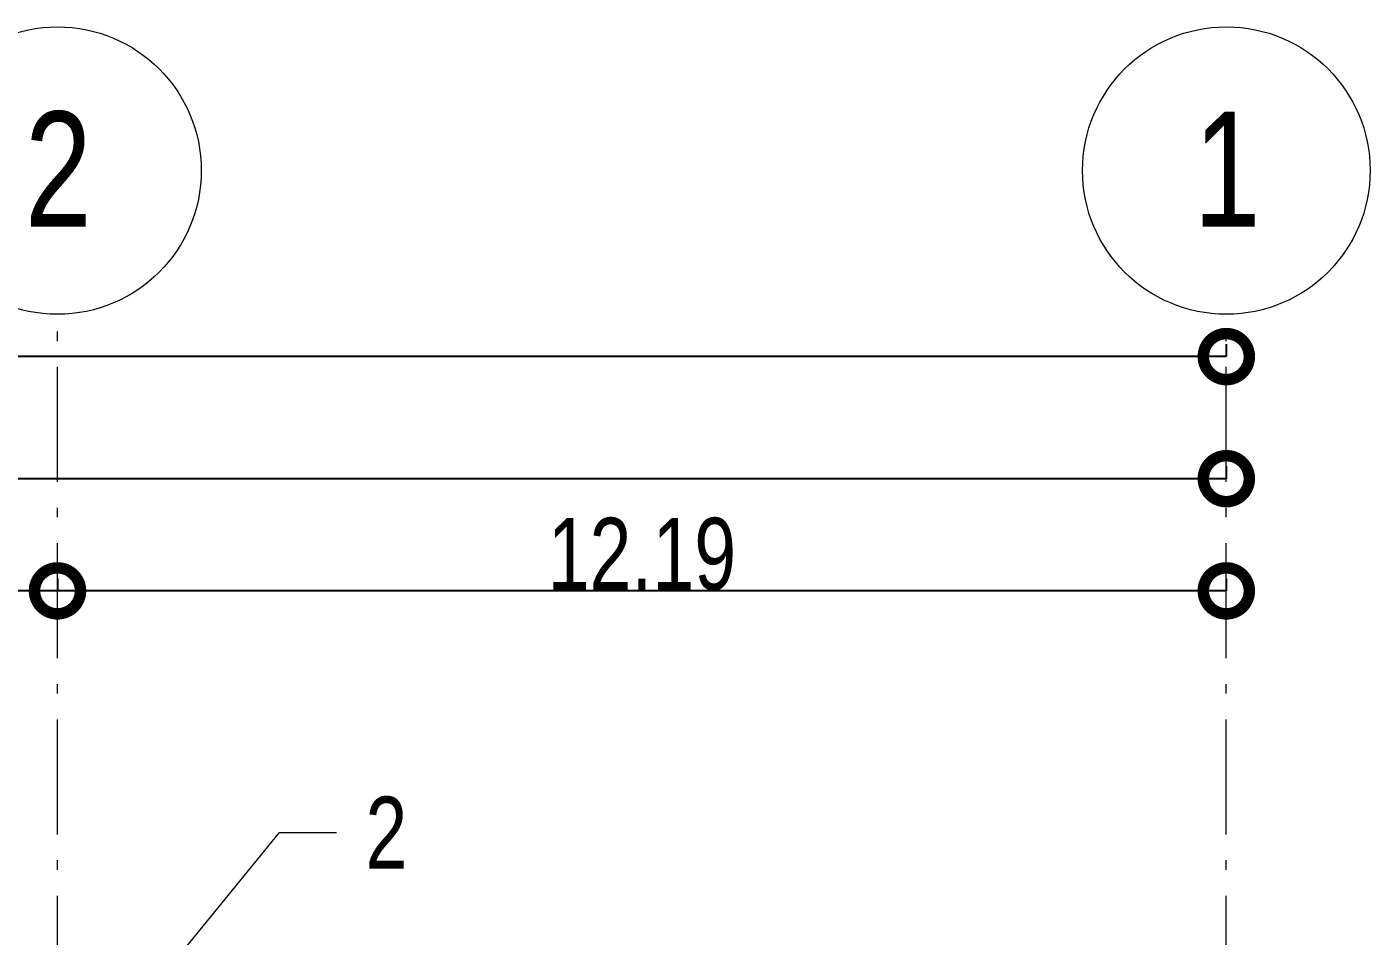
# Model space of a CAD drawing. Header units: metres. Extents: x -199 to 506, y -5 to 23.
# Drawn here: x -0.32 to 13.69, y 13.68 to 23.17 of the extents above; entities that cross this region are included whole.
import ezdxf

# ---------------------------------------------------------------- set-up
doc = ezdxf.new("R2010")
doc.units = ezdxf.units.M
doc.linetypes.add('01_Grid', pattern=[1.74, 1.2, -0.27, 0, -0.27])
for name, color, linetype, lineweight in [('03EJES-1', 1, '01_Grid', 5), ('04NOEJE', 2, 'Continuous', 18), ('04NOEJE-1', 2, 'Continuous', 5), ('29NOTAS-1', 10, 'Continuous', 5), ('29NOTAS-2', 7, 'Continuous', 5), ('31COTAS', 1, 'Continuous', 5)]:
    doc.layers.add(name, color=color, linetype=linetype, lineweight=lineweight)
doc.styles.add('Arial', font='arial.ttf', dxfattribs={"width": 0.75, "height": 1.2})
doc.styles.add('Arial_1', font='arial.ttf', dxfattribs={"width": 0.75, "height": 0.75})
doc.dimstyles.new('Standard_-_2_5mm_Arial_Transparent', dxfattribs={"dimscale": 0.3048, "dimtxt": 0.765195, "dimasz": 3.149606, "dimexe": 0, "dimexo": 0.984252, "dimgap": 0, "dimtad": 1, "dimrnd": 0.01, "dimzin": 0, "dimdsep": 46, "dimtxsty": 'Arial_1', "dimblk1": 'DOTSMALL', "dimblk2": 'DOTSMALL', "dimsah": 1, "dimcen": 0.09, "dimazin": 0, "dimtfac": 1, "dimtdec": 4, "dimtix": 1, "dimtmove": 0, "dimatfit": 3, "dimfxl": 1, "dimtvp": 1, "dimtolj": 1, "dimtzin": 0, "dimarcsym": 2})

# ---------------------------------------------------------------- blocks, each defined once
blk = doc.blocks.new('Grid - Standard-4449989-600rNorthElevEjeA Paint')
at = {"layer": '04NOEJE'}
blk.add_circle((0, 21.67), 1.5, dxfattribs=at)
blk = doc.blocks.new('_DotSmall')
at = {"color": 0, "linetype": 'ByBlock', "const_width": 0.5}
blk.add_lwpolyline([(-0.0625, 0, 1), (0.0625, 0, 1)], format="xyb", close=True, dxfattribs=at)
blk = doc.blocks.new('DIMBLOCK1-600rNorthElevEjeA Paint')
at = {"layer": '31COTAS', "color": 0, "lineweight": -2, "transparency": 16777216}
for p, q in [((-195.072, 19.858), (-195.072, 19.728)), ((12.192, 19.858), (12.192, 19.728)), ((12.192, 19.728), (-195.072, 19.728))]:
    blk.add_line(p, q, dxfattribs=at)
at = {"layer": 'Defpoints', "color": 0, "transparency": 16777216}
for p in [(-195.072, 19.728), (-195.072, 19.558), (12.192, 19.558)]:
    blk.add_point(p, dxfattribs=at)
at = {"layer": '31COTAS', "color": 0, "lineweight": -2, "transparency": 16777216, "xscale": 0.9599999999999999, "yscale": 0.9599999999999999, "zscale": 0.9599999999999999, "rotation": 180}
blk.add_blockref('_DotSmall', (-195.072, 19.728), dxfattribs=at)
at = {"layer": '31COTAS', "color": 0, "lineweight": -2, "transparency": 16777216, "xscale": 0.9599999999999999, "yscale": 0.9599999999999999, "zscale": 0.9599999999999999}
blk.add_blockref('_DotSmall', (12.192, 19.728), dxfattribs=at)
at = {"layer": '31COTAS', "color": 0, "transparency": 16777216, "insert": (-91.44, 20.111), "char_height": 0.75, "width": 2.79708, "attachment_point": 5, "style": 'Arial_1'}
blk.add_mtext('\\A1;207.26', dxfattribs=at)
blk = doc.blocks.new('DIMBLOCK2-600rNorthElevEjeA Paint')
at = {"layer": '31COTAS', "color": 0, "lineweight": -2, "transparency": 16777216}
for p, q in [((0, 17.413), (0, 17.283)), ((12.192, 17.413), (12.192, 17.283)), ((12.192, 17.283), (0, 17.283))]:
    blk.add_line(p, q, dxfattribs=at)
at = {"layer": 'Defpoints', "color": 0, "transparency": 16777216}
for p in [(0, 17.283), (0, 17.113), (12.192, 17.113)]:
    blk.add_point(p, dxfattribs=at)
at = {"layer": '31COTAS', "color": 0, "lineweight": -2, "transparency": 16777216, "xscale": 0.9599999999999999, "yscale": 0.9599999999999999, "zscale": 0.9599999999999999, "rotation": 180}
blk.add_blockref('_DotSmall', (0, 17.283), dxfattribs=at)
at = {"layer": '31COTAS', "color": 0, "lineweight": -2, "transparency": 16777216, "xscale": 0.9599999999999999, "yscale": 0.9599999999999999, "zscale": 0.9599999999999999}
blk.add_blockref('_DotSmall', (12.192, 17.283), dxfattribs=at)
at = {"layer": '31COTAS', "color": 0, "transparency": 16777216, "insert": (6.096, 17.665), "char_height": 0.75, "width": 2.28852, "attachment_point": 5, "style": 'Arial_1'}
blk.add_mtext('\\A1;12.19', dxfattribs=at)
blk = doc.blocks.new('DIMBLOCK3-600rNorthElevEjeA Paint')
at = {"layer": '31COTAS', "color": 0, "lineweight": -2, "transparency": 16777216}
for p, q in [((-12.192, 17.413), (-12.192, 17.283)), ((0, 17.413), (0, 17.283)), ((0, 17.283), (-12.192, 17.283))]:
    blk.add_line(p, q, dxfattribs=at)
at = {"layer": 'Defpoints', "color": 0, "transparency": 16777216}
for p in [(-12.192, 17.283), (-12.192, 17.113), (0, 17.113)]:
    blk.add_point(p, dxfattribs=at)
at = {"layer": '31COTAS', "color": 0, "lineweight": -2, "transparency": 16777216, "xscale": 0.9599999999999999, "yscale": 0.9599999999999999, "zscale": 0.9599999999999999, "rotation": 180}
blk.add_blockref('_DotSmall', (-12.192, 17.283), dxfattribs=at)
at = {"layer": '31COTAS', "color": 0, "lineweight": -2, "transparency": 16777216, "xscale": 0.9599999999999999, "yscale": 0.9599999999999999, "zscale": 0.9599999999999999}
blk.add_blockref('_DotSmall', (0, 17.283), dxfattribs=at)
at = {"layer": '31COTAS', "color": 0, "transparency": 16777216, "insert": (-6.096, 17.665), "char_height": 0.75, "width": 2.28852, "attachment_point": 5, "style": 'Arial_1'}
blk.add_mtext('\\A1;12.19', dxfattribs=at)
blk = doc.blocks.new('DIMBLOCK19-600rNorthElevEjeA Paint')
at = {"layer": '31COTAS', "color": 0, "lineweight": -2, "transparency": 16777216}
for p, q in [((-85.344, 18.584), (-85.344, 18.454)), ((12.192, 18.584), (12.192, 18.454)), ((12.192, 18.454), (-85.344, 18.454))]:
    blk.add_line(p, q, dxfattribs=at)
at = {"layer": 'Defpoints', "color": 0, "transparency": 16777216}
for p in [(-85.344, 18.454), (-85.344, 18.284), (12.192, 18.284)]:
    blk.add_point(p, dxfattribs=at)
at = {"layer": '31COTAS', "color": 0, "lineweight": -2, "transparency": 16777216, "xscale": 0.9599999999999999, "yscale": 0.9599999999999999, "zscale": 0.9599999999999999, "rotation": 180}
blk.add_blockref('_DotSmall', (-85.344, 18.454), dxfattribs=at)
at = {"layer": '31COTAS', "color": 0, "lineweight": -2, "transparency": 16777216, "xscale": 0.9599999999999999, "yscale": 0.9599999999999999, "zscale": 0.9599999999999999}
blk.add_blockref('_DotSmall', (12.192, 18.454), dxfattribs=at)
at = {"layer": '31COTAS', "color": 0, "transparency": 16777216, "insert": (-36.576, 18.837), "char_height": 0.75, "width": 2.28852, "attachment_point": 5, "style": 'Arial_1'}
blk.add_mtext('\\A1;97.54', dxfattribs=at)

msp = doc.modelspace()

# ---------------------------------------------------------------- linework, layer by layer
at = {"layer": '03EJES-1'}
for p, q in [((0, -1.819), (0, 20.17)), ((12.192, -1.819), (12.192, 20.17))]:
    msp.add_line(p, q, dxfattribs=at)
at = {"layer": '29NOTAS-1'}
for p, q in [((0.02, 11.951), (2.316, 14.76)), ((2.316, 14.76), (2.912, 14.76))]:
    msp.add_line(p, q, dxfattribs=at)

# ---------------------------------------------------------------- block references
at = {"layer": '04NOEJE'}
for p in [(0, 0), (12.192, 0)]:
    msp.add_blockref('Grid - Standard-4449989-600rNorthElevEjeA Paint', p, dxfattribs=at)

# ---------------------------------------------------------------- texts
at = {"layer": '04NOEJE-1', "char_height": 1.2, "width": 0.84778, "attachment_point": 1, "style": 'Arial'}
for s, insert in [('2', (-0.341, 22.286)), ('1', (11.851, 22.286))]:
    msp.add_mtext(s, dxfattribs=dict(at, insert=insert))
at = {"layer": '29NOTAS-2', "insert": (3.212, 15.135), "char_height": 0.75, "width": 0.5231, "attachment_point": 1, "style": 'Arial_1'}
msp.add_mtext('2', dxfattribs=at)

# ---------------------------------------------------------------- dimensions: what is measured, and where the dimension line sits
at = {"layer": '31COTAS'}
for base, p1, p2, override, picture, middle in [((-195.072, 19.728), (12.192, 19.558), (-195.072, 19.558), {"dimpost": '<>', "dimfxl": 207.264}, 'DIMBLOCK1-600rNorthElevEjeA Paint', (-91.44, 20.111)), ((-85.344, 18.454), (12.192, 18.284), (-85.344, 18.284), {"dimpost": '<>', "dimfxl": 97.536}, 'DIMBLOCK19-600rNorthElevEjeA Paint', (-36.576, 18.837)), ((-12.192, 17.283), (0, 17.113), (-12.192, 17.113), {"dimpost": '<>', "dimfxl": 12.192}, 'DIMBLOCK3-600rNorthElevEjeA Paint', (-6.096, 17.665)), ((0, 17.283), (12.192, 17.113), (0, 17.113), {"dimpost": '<>', "dimfxl": 12.192}, 'DIMBLOCK2-600rNorthElevEjeA Paint', (6.096, 17.665))]:
    dim = msp.add_linear_dim(base=base, p1=p1, p2=p2, dimstyle='Standard_-_2_5mm_Arial_Transparent', override=override, dxfattribs=at)
    dim.commit()
    dim.dimension.update_dxf_attribs({"geometry": picture, "text_midpoint": middle})

doc.saveas('drawing.dxf')
